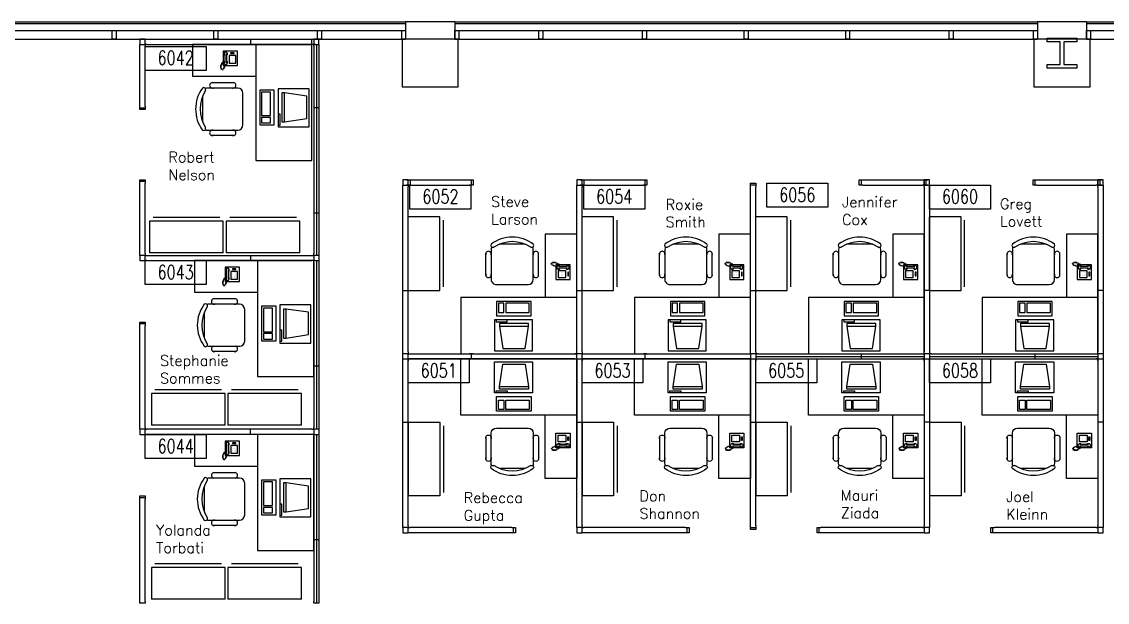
# Model space of a CAD drawing. Header units: metres. Extents: x 21.4 to 86, y 21.4 to 86.
# Drawn here: x 34.32 to 50.03, y 77.56 to 85.95 of the extents above; entities that cross this region are included whole.
import ezdxf
from ezdxf.enums import TextEntityAlignment as Align

# ---------------------------------------------------------------- set-up
doc = ezdxf.new("R2010")
doc.units = ezdxf.units.M
doc.header["$LTSCALE"] = 0.5
doc.header["$MEASUREMENT"] = 0
for name, color, linetype in [('CHAIRS', 4, 'Continuous'), ('CPU', 6, 'Continuous'), ('E-B-FURR', 6, 'Continuous'), ('E-B-GLAZ', 8, 'Continuous'), ('E-B-MULL', 8, 'Continuous'), ('E-S-COLM', 8, 'Continuous'), ('EMPLOYEE', 1, 'Continuous'), ('FURNITURE', 3, 'Continuous'), ('PANELS_201', 6, 'Continuous'), ('PHONES', 4, 'Continuous'), ('RMNUM', 40, 'Continuous')]:
    doc.layers.add(name, color=color, linetype=linetype)
doc.layers.add('E-B-SHEL', color=40, linetype='Continuous', transparency=0.25)
doc.styles.add('ARCHITXT', font='simplex.shx')
doc.styles.add('ROMANS', font='romans', dxfattribs={"width": 0.75, "height": 8})

# ---------------------------------------------------------------- blocks, each defined once
blk = doc.blocks.new('RMNUM')
at = {"layer": 'RMNUM'}
blk.add_lwpolyline([(-16.33354, 6.674702), (18.388073, 6.674702), (18.388073, -6.982766), (-16.33354, -6.982766), (-16.33354, 6.674702)], dxfattribs=at)
at = {"layer": 'RMNUM', "style": 'ROMANS', "width": 0.75}
blk.add_attdef('NUMBER', text='', height=8, dxfattribs=at).set_placement((1.027267, 0.114097), align=Align.MIDDLE_CENTER)
blk = doc.blocks.new('CHAIR7')
for p, q in [((5.12, 15.04), (17.88, 15.04)), ((0, 9), (0, -9)), ((20, 12), (3, 12)), ((23, -7.44), (23, 7.44)), ((3, -12), (20, -12)), ((5.12, -15), (17.88, -15))]:
    blk.add_line(p, q)
for centre, radius, start, end in [((5.56, 13.54), 1.56, 73.7398, 286.2602), ((17.44, 13.54), 1.56, 253.7398, 106.2602), ((3, 9), 3, 90, 180), ((20, 9), 3, 62.41556, 90), ((22.34, 11.12), 1.1, 53.30994, 212.02741), ((4.82, 0), 19.64, 327.57575, 32.42425), ((7, 0), 20, 323.1301, 36.8699), ((3, -9), 3, 180, 270), ((5.56, -13.5), 1.56, 73.7398, 286.2602), ((17.44, -13.5), 1.56, 253.7398, 106.2602), ((20, -9), 3, 270, 297.58444), ((22.34, -11.12), 1.1, 147.97259, 306.69006)]:
    blk.add_arc(centre, radius, start, end)
blk = doc.blocks.new('DESK2')
for p, q in [((33, 0), (-33, 0)), ((-33, 0), (-33, -68)), ((33, -32), (33, 0)), ((-33, -32), (33, -32)), ((-15, -68), (-15, -32)), ((-33, -68), (-15, -68))]:
    blk.add_line(p, q)
blk = doc.blocks.new('FC42X18D')
for p, q in [((-21, 0), (-21, -18)), ((-21, 0), (21, 0)), ((21, -18), (21, 0)), ((-21, -18), (21, -18)), ((-19, -20), (19, -20))]:
    blk.add_line(p, q)
blk = doc.blocks.new('RECTANG')
for p, q in [((1, 1), (0, 1)), ((0, 1), (0, 0)), ((1, 0), (1, 1)), ((0, 0), (1, 0))]:
    blk.add_line(p, q)
blk = doc.blocks.new('IBMAT', base_point=(61, 306))
for p, q in [((75, 307), (75, 306)), ((81, 307), (75, 307)), ((81, 306), (81, 307))]:
    blk.add_line(p, q)
at = {"xscale": 21, "yscale": 17, "zscale": 21}
blk.add_blockref('RECTANG', (61, 306), dxfattribs=at)
blk = doc.blocks.new('KEYBOARD', base_point=(60, 294))
for p, xscale, yscale, zscale in [((60, 294), 19, 8, 19), ((61, 295), 13, 5, 13), ((75, 295), 3, 5, 3)]:
    blk.add_blockref('RECTANG', p, dxfattribs=dict(xscale=xscale, yscale=yscale, zscale=zscale))
blk = doc.blocks.new('COMPUTER')
for p, q in [((-6.64, 16.23), (-8.5, 3.5)), ((6.08, 16.23), (-6.64, 16.23)), ((8, 3.5), (6.08, 16.23)), ((-8.5, 3.5), (-8.5, 2.04)), ((8, 3.5), (-8.5, 3.5)), ((-8.5, 2.04), (8, 2.04)), ((8, 2.04), (8, 3.5))]:
    blk.add_line(p, q)
at = {"xscale": 1.033846153846154, "yscale": 1.033846153846154, "zscale": 1.033846153846154}
for name, p in [('IBMAT', (-10.86, 0)), ('KEYBOARD', (-10.05, -10.5))]:
    blk.add_blockref(name, p, dxfattribs=at)
blk = doc.blocks.new('FNPHONE')
for p, q in [((-7.29, 6.54), (-7.29, 1.54)), ((-6.29, 6.54), (-6.29, 1.54)), ((-9.1, 0.22), (-9.7, 0.02)), ((-8.9, 0.62), (-9.5, 0.42)), ((-8.7, 1.02), (-9.3, 0.82)), ((-8.5, 1.42), (-9.1, 1.22)), ((-8.3, 1.82), (-8.9, 1.62)), ((-7.14, 0.56), (-7.5, -0.58)), ((-3.87, 4.85), (-3.87, 4.85)), ((-3.87, 3.91), (-3.87, 3.91)), ((-3.87, 2.97), (-3.87, 2.97)), ((-3.87, 2.03), (-3.87, 2.03)), ((-2.94, 4.85), (-2.94, 4.85)), ((-2.94, 3.91), (-2.94, 3.91)), ((-2.94, 2.97), (-2.94, 2.97)), ((-2.94, 2.03), (-2.94, 2.03)), ((-2, 4.85), (-2, 4.85)), ((-2, 3.91), (-2, 3.91)), ((-2, 2.97), (-2, 2.97)), ((-2, 2.03), (-2, 2.03)), ((-9.3, -0.18), (-9.9, -0.38)), ((-9.3, -0.58), (-9.9, -0.78)), ((-9.3, -0.98), (-9.9, -1.18)), ((-9.3, -1.38), (-9.9, -1.58)), ((-9.1, -1.78), (-9.7, -1.98)), ((-8.9, -2.18), (-9.5, -2.38)), ((-8.43, -2.46), (-9.03, -2.66)), ((-7.9, -1.98), (-8.5, -2.18)), ((-7.7, -1.58), (-8.3, -1.78)), ((-7.5, -1.18), (-8.1, -1.38)), ((-7.3, -0.78), (-7.9, -0.98))]:
    blk.add_line(p, q)
for centre, start, end in [((-6.79, 6.54), 298.49146, 241.50854), ((-6.79, 1.54), 118.49146, 61.50854)]:
    blk.add_arc(centre, 1.05, start, end)
for p, xscale, yscale, zscale in [((-8.21, 0), 8.20528234483245, 8.104073169521023, 8.20528234483245), ((-4.03, 6.72), 2.03125, 0.46875, 2.03125), ((-4.81, 1.25), 3.75, 4.375, 3.75)]:
    blk.add_blockref('RECTANG', p, dxfattribs=dict(xscale=xscale, yscale=yscale, zscale=zscale))

msp = doc.modelspace()

# ---------------------------------------------------------------- linework, layer by layer
at = {"layer": 'E-B-FURR'}
for p, q in [((31.445, 85.7), (39.878, 85.7)), ((40.589, 85.7), (49.022, 85.7)), ((49.733, 85.7), (58.166, 85.7))]:
    msp.add_line(p, q, dxfattribs=at)
for points in [[(40.64, 85.7), (39.827, 85.7), (39.827, 85.014), (40.64, 85.014)], [(49.784, 85.7), (48.971, 85.7), (48.971, 85.014), (49.784, 85.014)]]:
    msp.add_lwpolyline(points, close=True, dxfattribs=at)
at = {"layer": 'E-B-GLAZ'}
for p, q in [((31.445, 85.954), (39.878, 85.954)), ((40.589, 85.954), (49.022, 85.954)), ((49.733, 85.954), (58.166, 85.954)), ((31.445, 85.928), (39.878, 85.928)), ((31.445, 85.827), (39.878, 85.827)), ((40.589, 85.928), (49.022, 85.928)), ((40.589, 85.827), (49.022, 85.827)), ((49.733, 85.928), (58.166, 85.928)), ((49.733, 85.827), (58.166, 85.827))]:
    msp.add_line(p, q, dxfattribs=at)
at = {"layer": 'E-B-MULL'}
for points in [[(35.69, 85.827), (35.69, 85.7), (35.633, 85.7), (35.633, 85.827)], [(37.16, 85.827), (37.16, 85.7), (37.103, 85.7), (37.103, 85.827)], [(38.659, 85.827), (38.659, 85.7), (38.602, 85.7), (38.602, 85.827)], [(39.878, 85.827), (39.878, 85.7), (39.821, 85.7), (39.821, 85.827)], [(40.646, 85.827), (40.646, 85.7), (40.589, 85.7), (40.589, 85.827)], [(41.866, 85.827), (41.866, 85.7), (41.808, 85.7), (41.808, 85.827)], [(43.364, 85.827), (43.364, 85.7), (43.307, 85.7), (43.307, 85.827)], [(44.834, 85.827), (44.834, 85.7), (44.777, 85.7), (44.777, 85.827)], [(46.304, 85.827), (46.304, 85.7), (46.247, 85.7), (46.247, 85.827)], [(47.803, 85.827), (47.803, 85.7), (47.746, 85.7), (47.746, 85.827)], [(49.022, 85.827), (49.022, 85.7), (48.965, 85.7), (48.965, 85.827)], [(49.79, 85.827), (49.79, 85.7), (49.733, 85.7), (49.733, 85.827)]]:
    msp.add_lwpolyline(points, close=True, dxfattribs=at)
at = {"layer": 'E-B-SHEL'}
for p, q in [((39.878, 85.954), (39.878, 85.7)), ((40.589, 85.954), (39.878, 85.954)), ((40.589, 85.954), (40.589, 85.7)), ((49.022, 85.954), (49.022, 85.7)), ((49.733, 85.954), (49.022, 85.954)), ((49.733, 85.954), (49.733, 85.7)), ((40.589, 85.7), (39.878, 85.7)), ((49.733, 85.7), (49.022, 85.7))]:
    msp.add_line(p, q, dxfattribs=at)
at = {"layer": 'E-S-COLM'}
msp.add_lwpolyline([(49.162, 85.664), (49.162, 85.715), (49.594, 85.714), (49.594, 85.663), (49.403, 85.664), (49.403, 85.333), (49.593, 85.333), (49.593, 85.282), (49.161, 85.283), (49.161, 85.334), (49.352, 85.333), (49.352, 85.664)], close=True, dxfattribs=at)
at = {"layer": 'PANELS_201', "linetype": 'Continuous'}
for p, q in [((37.608, 85.7), (37.659, 85.7)), ((37.634, 85.7), (37.634, 85.623)), ((38.548, 85.7), (38.548, 85.623)), ((37.608, 85.623), (37.659, 85.623)), ((39.916, 83.592), (39.916, 83.668)), ((42.431, 83.592), (42.431, 83.668)), ((47.409, 83.668), (47.409, 83.592)), ((49.924, 83.668), (49.924, 83.592)), ((39.942, 81.153), (40.805, 81.153)), ((40.805, 81.077), (39.942, 81.077)), ((40.856, 81.153), (42.329, 81.153)), ((42.329, 81.077), (40.856, 81.077)), ((42.456, 81.153), (43.32, 81.153)), ((43.32, 81.077), (42.456, 81.077)), ((43.371, 81.153), (44.844, 81.153)), ((44.844, 81.077), (43.371, 81.077))]:
    msp.add_line(p, q, dxfattribs=at)
for points in [[(36.11, 85.7), (36.033, 85.7), (36.033, 85.623)], [(36.135, 85.623), (36.11, 85.623), (36.11, 85.7), (36.135, 85.7)], [(36.135, 85.7), (37.608, 85.7)], [(37.659, 85.7), (38.523, 85.7)], [(38.573, 85.623), (38.548, 85.623), (38.523, 85.623), (38.523, 85.7), (38.573, 85.7)], [(38.523, 85.7), (38.548, 85.7), (38.548, 85.623), (38.523, 85.623)], [(38.624, 85.623), (38.624, 85.7), (38.548, 85.7)], [(36.033, 85.598), (36.033, 85.623), (36.11, 85.623), (36.11, 85.598)], [(36.033, 84.734), (36.033, 85.598)], [(36.11, 84.734), (36.11, 85.598)], [(36.135, 85.623), (37.608, 85.623)], [(37.659, 85.623), (38.523, 85.623)], [(38.548, 85.598), (38.548, 85.623), (38.624, 85.623), (38.624, 85.598)], [(38.548, 85.598), (38.548, 84.734)], [(38.586, 85.623), (38.586, 84.709)], [(38.624, 85.598), (38.624, 84.734)], [(36.11, 84.734), (36.11, 84.709), (36.11, 84.684), (36.033, 84.684), (36.033, 84.734)], [(36.033, 84.709), (36.11, 84.709)], [(38.548, 84.734), (38.548, 84.684)], [(38.624, 84.709), (38.548, 84.709)], [(38.548, 84.684), (38.548, 83.21)], [(38.586, 84.709), (38.586, 83.185)], [(38.624, 84.734), (38.624, 84.684)], [(38.624, 84.684), (38.624, 83.21)], [(36.033, 83.617), (36.033, 83.642), (36.033, 83.668), (36.11, 83.668), (36.11, 83.617)], [(36.11, 83.642), (36.033, 83.642)], [(36.033, 82.601), (36.033, 83.617)], [(36.11, 82.601), (36.11, 83.617)], [(39.916, 83.668), (39.84, 83.668), (39.84, 83.592)], [(39.84, 83.566), (39.84, 83.592), (39.916, 83.592), (39.916, 83.566)], [(39.891, 83.668), (39.916, 83.668), (39.942, 83.668), (39.942, 83.592), (39.891, 83.592)], [(39.942, 83.592), (39.916, 83.592), (39.916, 83.668), (39.942, 83.668)], [(39.942, 83.668), (40.805, 83.668)], [(39.942, 83.592), (40.805, 83.592)], [(40.805, 83.668), (40.831, 83.668), (40.856, 83.668), (40.856, 83.592), (40.805, 83.592)], [(40.831, 83.592), (40.831, 83.668)], [(42.431, 83.668), (42.355, 83.668), (42.355, 83.592)], [(42.355, 83.566), (42.355, 83.592), (42.431, 83.592), (42.431, 83.566)], [(42.405, 83.668), (42.431, 83.668), (42.456, 83.668), (42.456, 83.592), (42.405, 83.592)], [(42.456, 83.592), (42.431, 83.592), (42.431, 83.668), (42.456, 83.668)], [(42.456, 83.668), (43.32, 83.668)], [(42.456, 83.592), (43.32, 83.592)], [(43.32, 83.668), (43.345, 83.668), (43.371, 83.668), (43.371, 83.592), (43.32, 83.592)], [(43.345, 83.592), (43.345, 83.668)], [(44.869, 83.566), (44.869, 83.592), (44.869, 83.617), (44.945, 83.617), (44.945, 83.566)], [(44.945, 83.592), (44.869, 83.592)], [(46.495, 83.592), (46.469, 83.592), (46.444, 83.592), (46.444, 83.668), (46.495, 83.668)], [(46.469, 83.668), (46.469, 83.592)], [(46.495, 83.668), (47.358, 83.668)], [(46.495, 83.592), (47.358, 83.592)], [(47.358, 83.668), (47.384, 83.668), (47.384, 83.592), (47.358, 83.592)], [(47.435, 83.592), (47.409, 83.592), (47.384, 83.592), (47.384, 83.668), (47.435, 83.668)], [(47.46, 83.592), (47.46, 83.668), (47.384, 83.668)], [(47.384, 83.566), (47.384, 83.592), (47.46, 83.592), (47.46, 83.566)], [(49.009, 83.592), (48.984, 83.592), (48.959, 83.592), (48.959, 83.668), (49.009, 83.668)], [(48.984, 83.668), (48.984, 83.592)], [(49.009, 83.668), (49.873, 83.668)], [(49.009, 83.592), (49.873, 83.592)], [(49.873, 83.668), (49.898, 83.668), (49.898, 83.592), (49.873, 83.592)], [(49.949, 83.592), (49.924, 83.592), (49.898, 83.592), (49.898, 83.668), (49.949, 83.668)], [(49.975, 83.592), (49.975, 83.668), (49.898, 83.668)], [(49.898, 83.566), (49.898, 83.592), (49.975, 83.592), (49.975, 83.566)], [(39.84, 82.093), (39.84, 83.566)], [(39.916, 82.093), (39.916, 83.566)], [(42.355, 82.093), (42.355, 83.566)], [(42.431, 82.093), (42.431, 83.566)], [(44.869, 82.093), (44.869, 83.566)], [(44.945, 82.093), (44.945, 83.566)], [(47.384, 83.566), (47.384, 82.093)], [(47.46, 83.566), (47.46, 82.093)], [(49.898, 83.566), (49.898, 82.093)], [(49.975, 83.566), (49.975, 82.093)], [(38.548, 83.21), (38.548, 83.16)], [(38.624, 83.185), (38.548, 83.185)], [(38.548, 83.16), (38.548, 82.601)], [(38.586, 83.185), (38.586, 82.575)], [(38.624, 83.21), (38.624, 83.16)], [(38.624, 83.16), (38.624, 82.601)], [(36.11, 82.601), (36.11, 82.575), (36.033, 82.575), (36.033, 82.601)], [(36.033, 82.575), (36.033, 82.499), (36.11, 82.499)], [(36.135, 82.499), (36.11, 82.499), (36.11, 82.575), (36.135, 82.575)], [(36.135, 82.575), (37.608, 82.575)], [(36.135, 82.499), (37.608, 82.499)], [(37.608, 82.575), (37.659, 82.575)], [(37.608, 82.499), (37.659, 82.499)], [(37.634, 82.575), (37.634, 82.499)], [(37.659, 82.575), (38.523, 82.575)], [(37.659, 82.499), (38.523, 82.499)], [(38.523, 82.575), (38.548, 82.575), (38.548, 82.499), (38.523, 82.499)], [(38.624, 82.601), (38.624, 82.575), (38.548, 82.575), (38.548, 82.601)], [(38.548, 82.474), (38.548, 82.499), (38.624, 82.499), (38.624, 82.474)], [(38.586, 82.499), (38.586, 80.975)], [(38.624, 82.575), (38.624, 82.499)], [(38.548, 82.474), (38.548, 81.001)], [(38.624, 82.474), (38.624, 81.001)], [(39.84, 82.042), (39.84, 82.093)], [(39.84, 82.068), (39.916, 82.068)], [(39.84, 81.179), (39.84, 82.042)], [(39.916, 82.042), (39.916, 82.093)], [(39.916, 81.179), (39.916, 82.042)], [(42.355, 82.042), (42.355, 82.093)], [(42.355, 82.068), (42.431, 82.068)], [(42.355, 81.179), (42.355, 82.042)], [(42.431, 82.042), (42.431, 82.093)], [(42.431, 81.179), (42.431, 82.042)], [(44.869, 82.042), (44.869, 82.093)], [(44.869, 82.068), (44.945, 82.068)], [(44.869, 81.179), (44.869, 82.042)], [(44.945, 82.042), (44.945, 82.093)], [(44.945, 81.179), (44.945, 82.042)], [(47.384, 82.093), (47.384, 82.042)], [(47.46, 82.068), (47.384, 82.068)], [(47.384, 82.042), (47.384, 81.179)], [(47.46, 82.093), (47.46, 82.042)], [(47.46, 82.042), (47.46, 81.179)], [(49.898, 82.093), (49.898, 82.042)], [(49.975, 82.068), (49.898, 82.068)], [(49.898, 82.042), (49.898, 81.179)], [(49.975, 82.093), (49.975, 82.042)], [(49.975, 82.042), (49.975, 81.179)], [(36.033, 81.559), (36.033, 81.585), (36.033, 81.61), (36.11, 81.61), (36.11, 81.559)], [(36.11, 81.585), (36.033, 81.585)], [(36.033, 80.086), (36.033, 81.559)], [(36.11, 80.086), (36.11, 81.559)], [(39.916, 81.179), (39.916, 81.153), (39.84, 81.153), (39.84, 81.179)], [(39.84, 81.077), (39.84, 81.153)], [(39.84, 81.052), (39.84, 81.077), (39.916, 81.077), (39.916, 81.052)], [(39.942, 81.077), (39.916, 81.077), (39.916, 81.153), (39.942, 81.153)], [(40.856, 81.153), (40.805, 81.153)], [(40.856, 81.077), (40.805, 81.077)], [(40.831, 81.077), (40.831, 81.153)], [(42.329, 81.077), (42.355, 81.077), (42.355, 81.153), (42.329, 81.153)], [(42.431, 81.179), (42.431, 81.153), (42.355, 81.153), (42.355, 81.179)], [(42.355, 81.052), (42.355, 81.077), (42.431, 81.077), (42.431, 81.052)], [(42.456, 81.077), (42.431, 81.077), (42.431, 81.153), (42.456, 81.153)], [(43.371, 81.153), (43.32, 81.153)], [(43.371, 81.077), (43.32, 81.077)], [(43.345, 81.077), (43.345, 81.153)], [(44.844, 81.153), (44.869, 81.153), (44.869, 81.077), (44.844, 81.077)], [(44.945, 81.179), (44.945, 81.153), (44.869, 81.153), (44.869, 81.179)], [(44.869, 81.052), (44.869, 81.077), (44.945, 81.077), (44.945, 81.052)], [(44.971, 81.153), (44.945, 81.153), (44.945, 81.077), (44.971, 81.077)], [(44.945, 81.115), (46.469, 81.115)], [(44.971, 81.153), (46.444, 81.153)], [(44.971, 81.077), (46.444, 81.077)], [(46.444, 81.153), (46.495, 81.153)], [(46.444, 81.077), (46.495, 81.077)], [(46.469, 81.153), (46.469, 81.077)], [(46.469, 81.115), (47.384, 81.115)], [(46.495, 81.153), (47.358, 81.153)], [(46.495, 81.077), (47.358, 81.077)], [(47.358, 81.153), (47.384, 81.153), (47.384, 81.077), (47.358, 81.077)], [(47.46, 81.179), (47.46, 81.153), (47.384, 81.153), (47.384, 81.179)], [(47.384, 81.052), (47.384, 81.077), (47.46, 81.077), (47.46, 81.052)], [(47.485, 81.153), (47.46, 81.153), (47.46, 81.077), (47.485, 81.077)], [(47.46, 81.115), (48.984, 81.115)], [(47.485, 81.153), (48.959, 81.153)], [(47.485, 81.077), (48.959, 81.077)], [(48.959, 81.153), (49.009, 81.153)], [(48.959, 81.077), (49.009, 81.077)], [(48.984, 81.153), (48.984, 81.077)], [(48.984, 81.115), (49.898, 81.115)], [(49.009, 81.153), (49.873, 81.153)], [(49.009, 81.077), (49.873, 81.077)], [(49.873, 81.153), (49.898, 81.153), (49.898, 81.077), (49.873, 81.077)], [(49.975, 81.179), (49.975, 81.153), (49.898, 81.153), (49.898, 81.179)], [(49.898, 81.052), (49.898, 81.077), (49.975, 81.077), (49.975, 81.052)], [(49.975, 81.153), (49.975, 81.077)], [(38.548, 81.001), (38.548, 80.95)], [(38.624, 80.975), (38.548, 80.975)], [(38.548, 80.95), (38.548, 80.086)], [(38.586, 80.975), (38.586, 80.061)], [(38.624, 81.001), (38.624, 80.95)], [(38.624, 80.95), (38.624, 80.086)], [(39.84, 80.188), (39.84, 81.052)], [(39.916, 80.188), (39.916, 81.052)], [(42.355, 80.188), (42.355, 81.052)], [(42.431, 80.188), (42.431, 81.052)], [(44.869, 80.188), (44.869, 81.052)], [(44.945, 80.188), (44.945, 81.052)], [(47.384, 81.052), (47.384, 80.188)], [(47.46, 81.052), (47.46, 80.188)], [(49.898, 81.052), (49.898, 80.188)], [(49.975, 81.052), (49.975, 80.188)], [(39.84, 80.137), (39.84, 80.188)], [(39.84, 80.163), (39.916, 80.163)], [(39.84, 78.664), (39.84, 80.137)], [(39.916, 80.137), (39.916, 80.188)], [(39.916, 78.664), (39.916, 80.137)], [(42.355, 80.137), (42.355, 80.188)], [(42.355, 80.163), (42.431, 80.163)], [(42.355, 78.664), (42.355, 80.137)], [(42.431, 80.137), (42.431, 80.188)], [(42.431, 78.664), (42.431, 80.137)], [(44.869, 80.137), (44.869, 80.188)], [(44.869, 80.163), (44.945, 80.163)], [(44.869, 78.664), (44.869, 80.137)], [(44.945, 80.137), (44.945, 80.188)], [(44.945, 78.664), (44.945, 80.137)], [(47.384, 80.188), (47.384, 80.137)], [(47.46, 80.163), (47.384, 80.163)], [(47.384, 80.137), (47.384, 78.664)], [(47.46, 80.188), (47.46, 80.137)], [(47.46, 80.137), (47.46, 78.664)], [(49.898, 80.188), (49.898, 80.137)], [(49.975, 80.163), (49.898, 80.163)], [(49.898, 80.137), (49.898, 78.664)], [(49.975, 80.188), (49.975, 80.137)], [(49.975, 80.137), (49.975, 78.664)], [(36.11, 80.086), (36.11, 80.061), (36.033, 80.061), (36.033, 80.086)], [(36.033, 80.061), (36.033, 79.985), (36.11, 79.985)], [(36.135, 79.985), (36.11, 79.985), (36.11, 80.061), (36.135, 80.061)], [(37.608, 80.061), (36.135, 80.061)], [(37.608, 79.985), (36.135, 79.985)], [(37.659, 80.061), (37.608, 80.061)], [(37.659, 79.985), (37.608, 79.985)], [(37.634, 79.985), (37.634, 80.061)], [(38.523, 80.061), (37.659, 80.061)], [(38.523, 79.985), (37.659, 79.985)], [(38.523, 80.061), (38.548, 80.061), (38.548, 79.985), (38.523, 79.985)], [(38.624, 80.086), (38.624, 80.061), (38.548, 80.061), (38.548, 80.086)], [(38.548, 79.959), (38.548, 79.985), (38.624, 79.985), (38.624, 79.959)], [(38.586, 79.985), (38.586, 78.461)], [(38.624, 80.061), (38.624, 79.985)], [(38.548, 79.959), (38.548, 78.486)], [(38.624, 79.959), (38.624, 78.486)], [(36.033, 79.045), (36.033, 79.07), (36.033, 79.096), (36.11, 79.096), (36.11, 79.045)], [(36.11, 79.07), (36.033, 79.07)], [(36.033, 77.572), (36.033, 79.045)], [(36.11, 77.572), (36.11, 79.045)], [(39.916, 78.664), (39.916, 78.639), (39.84, 78.639), (39.84, 78.664)], [(39.84, 78.639), (39.84, 78.562), (39.916, 78.562)], [(39.942, 78.562), (39.916, 78.562), (39.916, 78.639), (39.942, 78.639)], [(41.415, 78.639), (39.942, 78.639)], [(41.415, 78.562), (39.942, 78.562)], [(41.415, 78.639), (41.44, 78.639), (41.466, 78.639), (41.466, 78.562), (41.415, 78.562)], [(41.44, 78.562), (41.44, 78.639)], [(42.431, 78.664), (42.431, 78.639), (42.355, 78.639), (42.355, 78.664)], [(42.355, 78.639), (42.355, 78.562), (42.431, 78.562)], [(42.456, 78.562), (42.431, 78.562), (42.431, 78.639), (42.456, 78.639)], [(43.929, 78.639), (42.456, 78.639)], [(43.929, 78.562), (42.456, 78.562)], [(43.929, 78.639), (43.955, 78.639), (43.98, 78.639), (43.98, 78.562), (43.929, 78.562)], [(43.955, 78.562), (43.955, 78.639)], [(44.945, 78.664), (44.945, 78.639), (44.945, 78.613), (44.869, 78.613), (44.869, 78.664)], [(44.869, 78.639), (44.945, 78.639)], [(45.885, 78.562), (45.86, 78.562), (45.834, 78.562), (45.834, 78.639), (45.885, 78.639)], [(45.86, 78.639), (45.86, 78.562)], [(47.358, 78.639), (45.885, 78.639)], [(47.358, 78.562), (45.885, 78.562)], [(47.358, 78.639), (47.384, 78.639), (47.384, 78.562), (47.358, 78.562)], [(47.46, 78.664), (47.46, 78.639), (47.384, 78.639), (47.384, 78.664)], [(47.384, 78.562), (47.46, 78.562), (47.46, 78.639)], [(48.4, 78.562), (48.374, 78.562), (48.349, 78.562), (48.349, 78.639), (48.4, 78.639)], [(48.374, 78.639), (48.374, 78.562)], [(49.873, 78.639), (48.4, 78.639)], [(49.873, 78.562), (48.4, 78.562)], [(49.873, 78.639), (49.898, 78.639), (49.898, 78.562), (49.873, 78.562)], [(49.975, 78.664), (49.975, 78.639), (49.898, 78.639), (49.898, 78.664)], [(49.898, 78.562), (49.975, 78.562), (49.975, 78.639)], [(38.548, 78.486), (38.548, 78.435)], [(38.624, 78.461), (38.548, 78.461)], [(38.548, 78.435), (38.548, 77.572)], [(38.586, 78.461), (38.586, 77.546)], [(38.624, 78.486), (38.624, 78.435)], [(38.624, 78.435), (38.624, 77.572)], [(36.11, 77.572), (36.11, 77.546), (36.033, 77.546), (36.033, 77.572)], [(38.624, 77.572), (38.624, 77.546), (38.548, 77.546), (38.548, 77.572)]]:
    msp.add_lwpolyline(points, dxfattribs=at)

# ---------------------------------------------------------------- block references
at = {"lineweight": -3, "xscale": 0.0254, "yscale": 0.0254, "zscale": 0.0254}
msp.add_blockref('RMNUM', (36.524, 85.428), dxfattribs=at).add_auto_attribs({'NUMBER': '6042'})
at = {"xscale": 0.0254, "yscale": 0.0254, "zscale": 0.0254}
for p, values in [((40.356, 83.422), {'NUMBER': '6052'}), ((42.871, 83.422), {'NUMBER': '6054'}), ((45.521, 83.448), {'NUMBER': '6056'}), ((47.875, 83.422), {'NUMBER': '6060'}), ((36.524, 82.33), {'NUMBER': '6043'}), ((40.331, 80.908), {'NUMBER': '6051'}), ((42.846, 80.908), {'NUMBER': '6053'}), ((45.36, 80.908), {'NUMBER': '6055'}), ((47.875, 80.908), {'NUMBER': '6058'}), ((36.524, 79.815), {'NUMBER': '6044'})]:
    msp.add_blockref('RMNUM', p, dxfattribs=at).add_auto_attribs(values)
at = {"layer": 'CHAIRS', "lineweight": -3, "yscale": 0.0254, "zscale": 0.0254}
for p, xscale, rotation in [((37.524, 84.69), 0.0254, 180), ((41.421, 82.152), 0.0254, 89.99999999999999), ((43.935, 82.152), 0.0254, 89.99999999999999), ((46.45, 82.152), 0.0254, 89.99999999999999), ((48.964, 82.152), 0.0254, 89.99999999999999), ((37.549, 81.565), 0.0254, 180), ((41.421, 80.078), -0.0254, 90), ((43.935, 80.078), -0.0254, 90), ((46.45, 80.078), -0.0254, 90), ((48.964, 80.078), -0.0254, 90), ((37.549, 79.051), 0.0254, 180)]:
    msp.add_blockref('CHAIR7', p, dxfattribs=dict(at, xscale=xscale, rotation=rotation))
at = {"layer": 'CPU', "lineweight": -3, "xscale": 0.0254, "yscale": 0.0254, "zscale": 0.0254}
for p, rotation in [((38.034, 84.708), 270), ((38.06, 81.583), 270), ((41.439, 81.642), 180), ((43.953, 81.642), 180), ((46.468, 81.642), 180), ((48.982, 81.642), 180), ((38.06, 79.069), 270)]:
    msp.add_blockref('COMPUTER', p, dxfattribs=dict(at, rotation=rotation))
at = {"layer": 'CPU', "lineweight": -3, "xscale": -0.0254, "yscale": 0.0254, "zscale": 0.0254}
for p in [(41.439, 80.589), (43.953, 80.589), (46.468, 80.589), (48.982, 80.589)]:
    msp.add_blockref('COMPUTER', p, dxfattribs=at)
at = {"layer": 'FURNITURE', "lineweight": -3, "yscale": 0.0254, "zscale": 0.0254}
for name, p, xscale, rotation in [('DESK2', (38.523, 84.785), 0.0254, 270), ('FC42X18D', (36.706, 82.614), 0.0254, 180), ('FC42X18D', (37.815, 82.614), 0.0254, 180), ('FC42X18D', (39.916, 82.601), 0.0254, 89.99999999999999), ('FC42X18D', (42.431, 82.601), 0.0254, 89.99999999999999), ('FC42X18D', (44.945, 82.601), 0.0254, 89.99999999999999), ('FC42X18D', (47.46, 82.601), 0.0254, 89.99999999999999), ('DESK2', (41.516, 81.153), 0.0254, 180), ('DESK2', (44.031, 81.153), 0.0254, 180), ('DESK2', (46.546, 81.153), 0.0254, 180), ('DESK2', (49.06, 81.153), 0.0254, 180), ('DESK2', (38.548, 81.661), 0.0254, 270), ('FC42X18D', (36.732, 80.121), 0.0254, 180), ('FC42X18D', (37.84, 80.121), 0.0254, 180), ('FC42X18D', (39.916, 79.629), -0.0254, 90), ('FC42X18D', (42.431, 79.629), -0.0254, 90), ('FC42X18D', (44.945, 79.629), -0.0254, 90), ('FC42X18D', (47.46, 79.629), -0.0254, 90), ('DESK2', (38.548, 79.146), 0.0254, 270), ('FC42X18D', (36.732, 77.606), 0.0254, 180), ('FC42X18D', (37.84, 77.606), 0.0254, 180)]:
    msp.add_blockref(name, p, dxfattribs=dict(at, xscale=xscale, rotation=rotation))
at = {"layer": 'FURNITURE', "lineweight": -3, "xscale": -0.0254, "yscale": 0.0254, "zscale": 0.0254}
for p in [(41.516, 81.077), (44.031, 81.077), (46.546, 81.077), (49.06, 81.077)]:
    msp.add_blockref('DESK2', p, dxfattribs=at)
at = {"layer": 'PHONES', "lineweight": -3, "xscale": 0.0254, "yscale": 0.0254, "zscale": 0.0254}
for p in [(37.447, 85.322), (37.473, 82.198), (37.473, 79.683)]:
    msp.add_blockref('FNPHONE', p, dxfattribs=at)
at = {"layer": 'PHONES', "lineweight": -3, "yscale": 0.0254, "zscale": 0.0254, "rotation": 270}
for p, xscale in [((42.053, 82.228), 0.0254), ((44.568, 82.228), 0.0254), ((47.083, 82.228), 0.0254), ((49.597, 82.228), 0.0254), ((42.053, 80.002), -0.0254), ((44.568, 80.002), -0.0254), ((47.083, 80.002), -0.0254), ((49.597, 80.002), -0.0254)]:
    msp.add_blockref('FNPHONE', p, dxfattribs=dict(at, xscale=xscale))

# ---------------------------------------------------------------- texts
at = {"layer": 'EMPLOYEE', "lineweight": -3, "char_height": 0.1524, "attachment_point": 1, "style": 'ARCHITXT'}
for s, insert, width in [('\\A1;Robert\\PNelson', (36.446, 84.071), 0.63185), ('\\A1;Steve\\PLarson', (41.116, 83.429), 0.62072), ('\\A1;Jennifer\\PCox', (46.194, 83.423), 0.75462), ('\\A1;Roxie\\PSmith', (43.641, 83.387), 0.5202), ('\\A1;Greg\\PLovett', (48.48, 83.397), 0.56282), ('\\A1;Stephanie\\PSommes', (36.324, 81.13), 0.94049), ('\\A1;Mauri\\PZiada', (46.177, 79.181), 0.51926), ('\\A1;Rebecca\\PGupta', (40.719, 79.147), 0.8145), ('\\A1;Don\\PShannon', (43.263, 79.173), 0.82822), ('\\A1;Joel\\PKleinn', (48.57, 79.162), 0.56157), ('\\A1;Yolanda\\PTorbati', (36.268, 78.677), 0.77167)]:
    msp.add_mtext(s, dxfattribs=dict(at, insert=insert, width=width))

doc.saveas('drawing.dxf')
